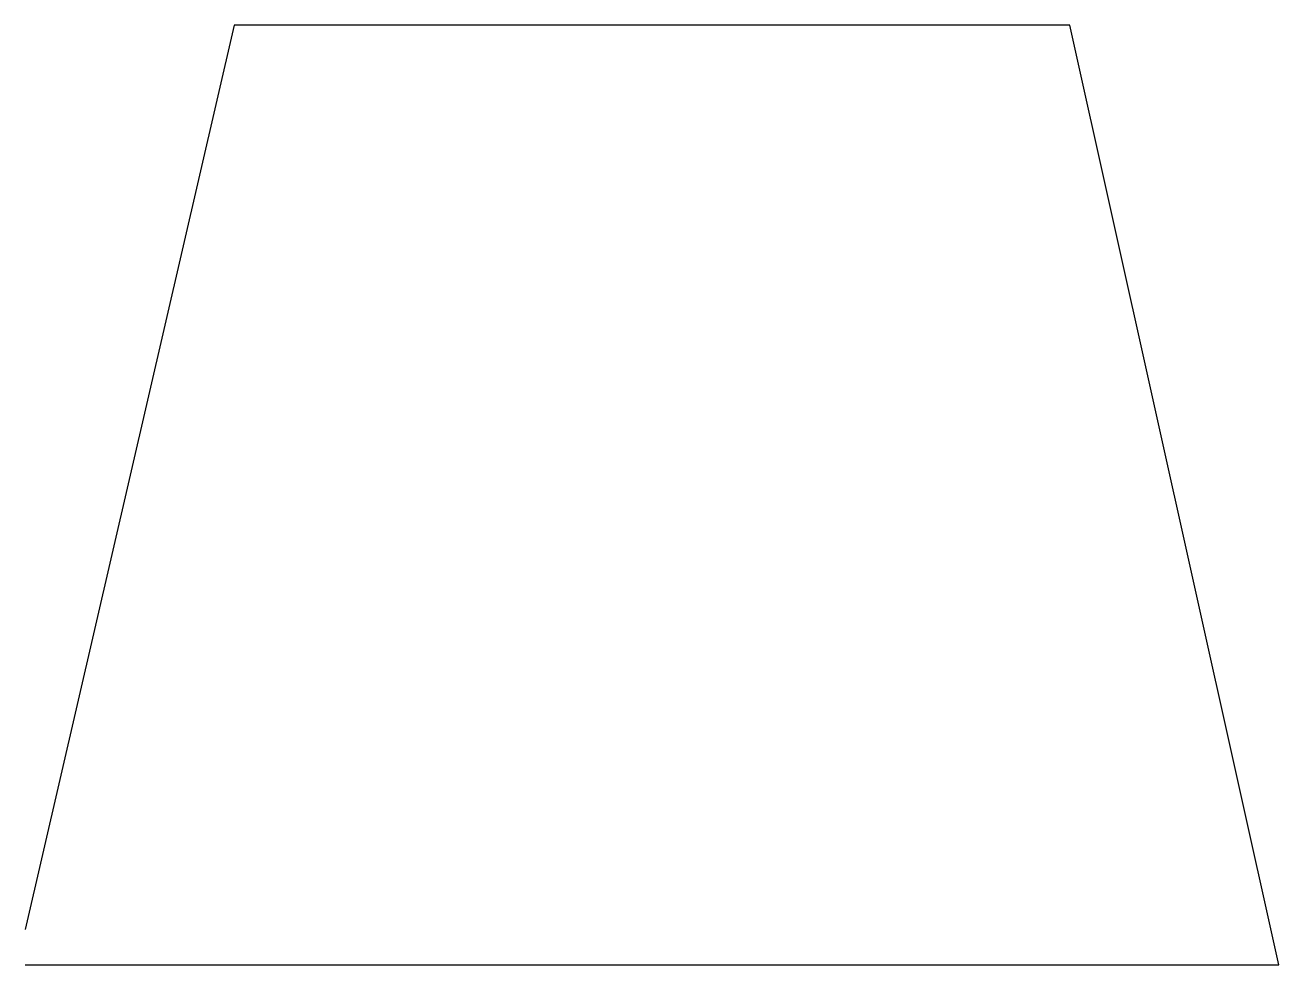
# Model space of a CAD drawing. Header units: metres. Extents: x 100 to 112, y 200 to 209.
import ezdxf

# ---------------------------------------------------------------- set-up
doc = ezdxf.new("R2010")
doc.units = ezdxf.units.M
doc.layers.add('PLOT_BOUNDARY', color=7, linetype='Continuous')

msp = doc.modelspace()

# ---------------------------------------------------------------- linework, layer by layer
at = {"layer": 'PLOT_BOUNDARY'}
for p, q in [((102, 209), (100, 200.34)), ((110, 209), (102, 209)), ((112, 200), (110, 209)), ((100, 200), (112, 200))]:
    msp.add_line(p, q, dxfattribs=at)

doc.saveas('drawing.dxf')
